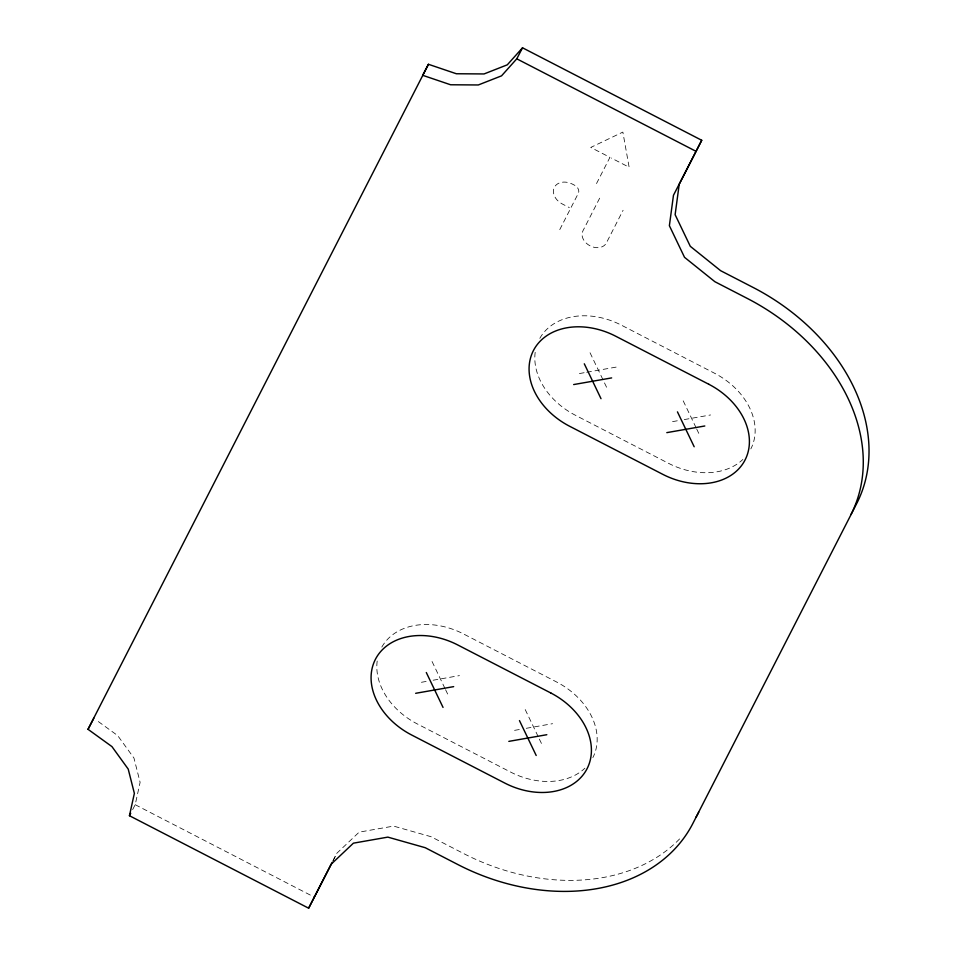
<?xml version="1.0" encoding="UTF-8"?>
<svg xmlns="http://www.w3.org/2000/svg" width="956" height="956" viewBox="0 0 956 956"><rect width="100%" height="100%" fill="white"/><g stroke="black" fill="none" stroke-linecap="round" stroke-linejoin="round"><path stroke-width="0.72" stroke-dasharray="4.78 3.58" d="M132.645 809.601L135.202 804.701L140.114 782.355L133.971 758.084L117.696 735.582L96.174 720.011M559.762 229.619L578.356 193.279A7.146 5.413 27.6 0 0 574.472 185.177L572.489 184.149A14.699 11.137 27.6 0 0 554.349 187.34A14.699 11.137 27.6 0 0 562.331 203.998L569.322 207.595M596.52 183.552L609.94 157.334L590.748 147.439L622.858 132.095L629.132 167.24L611.29 158.039M599.651 198.179L582.909 230.886A13.181 10.002 27.6 0 0 590.079 245.835A13.181 10.002 27.6 0 0 606.355 242.979L623.085 210.272M332.939 860.95L336.918 853.182L359.157 832.138L393.597 826.103L431.001 836.691L463.517 853.481A190.603 144.499 27.6 0 0 681.102 837.325M333.082 860.531L336.918 853.182M579.408 373.545L585.251 372.529M586.709 372.266L617.397 366.889M672.57 421.62L678.413 420.592M684.257 419.576L710.559 414.964M421.417 682.285L427.272 681.258M433.116 680.23L459.418 675.617M514.579 730.348L520.423 729.332M526.266 728.305L552.58 723.692M135.202 804.701L314.405 897.182M683.205 400.839L696.064 427.69M696.709 429.029L699.923 435.745M590.043 352.764L606.773 387.67M525.214 709.579L538.73 737.757M539.363 739.108L541.944 744.473M432.052 661.504L444.922 688.344M445.568 689.694L448.782 696.398M535.181 352.322A66.717 50.572 27.6 0 0 575.369 415.239L668.519 463.313A66.717 50.572 27.6 0 0 742.86 459.489M539.817 338.34A66.717 50.572 27.6 0 1 621.448 325.195L714.598 373.27A66.717 50.572 27.6 0 1 750.842 448.89M377.19 661.05A66.717 50.572 27.6 0 0 417.378 723.979L510.54 772.042A66.717 50.572 27.6 0 0 584.881 768.23M381.826 647.069A66.717 50.572 27.6 0 1 463.457 633.924L556.619 681.998A66.717 50.572 27.6 0 1 592.863 757.618"/><path stroke-width="1.43" d="M129.442 815.719L134.366 793.372L128.224 769.102L111.948 746.6L88.024 729.308L428.443 64.291L456.37 73.755L484.059 73.947L507.289 64.829L522.526 47.8L701.728 140.281L679.214 184.269L675.127 214.682L690.292 246.313L720.633 270.691L753.161 287.469A190.603 144.499 27.6 0 1 856.707 503.513L692.969 823.259A190.603 144.499 27.6 0 1 457.769 864.499L425.241 847.709L387.837 837.121L353.409 843.168L331.158 864.2L308.645 908.2L129.442 815.719L130.721 813.281M701.728 140.281L673.466 195.287L669.379 225.7L684.532 257.331L714.885 281.709L747.401 298.487A190.603 144.499 27.6 0 1 850.96 514.531M332.282 862.24L308.645 908.2M428.443 64.291L422.695 75.309L450.623 84.773L478.311 84.965L501.541 75.847L516.778 58.818L522.526 47.8M88.024 729.308L93.784 718.291M573.66 384.563L611.649 377.907M666.81 432.638L704.811 425.982M415.669 693.303L453.67 686.635M508.831 741.378L546.82 734.71M516.778 58.818L695.98 151.299M677.446 411.857L694.176 446.763M584.295 363.794L601.013 398.688M519.466 720.597L536.197 755.491M426.304 672.522L443.034 707.416M698.717 812.242A190.603 144.499 27.6 0 1 695.956 817.32M708.85 384.288L615.7 336.213A66.717 50.572 27.6 0 0 533.376 350.649A66.717 50.572 27.6 0 0 569.621 426.257L662.771 474.331A66.717 50.572 27.6 0 0 745.094 459.908A66.717 50.572 27.6 0 0 708.85 384.288M550.871 693.016L457.709 644.942A66.717 50.572 27.6 0 0 375.385 659.377A66.717 50.572 27.6 0 0 411.63 734.997L504.792 783.072A66.717 50.572 27.6 0 0 587.104 768.636A66.717 50.572 27.6 0 0 550.871 693.016"/></g></svg>
